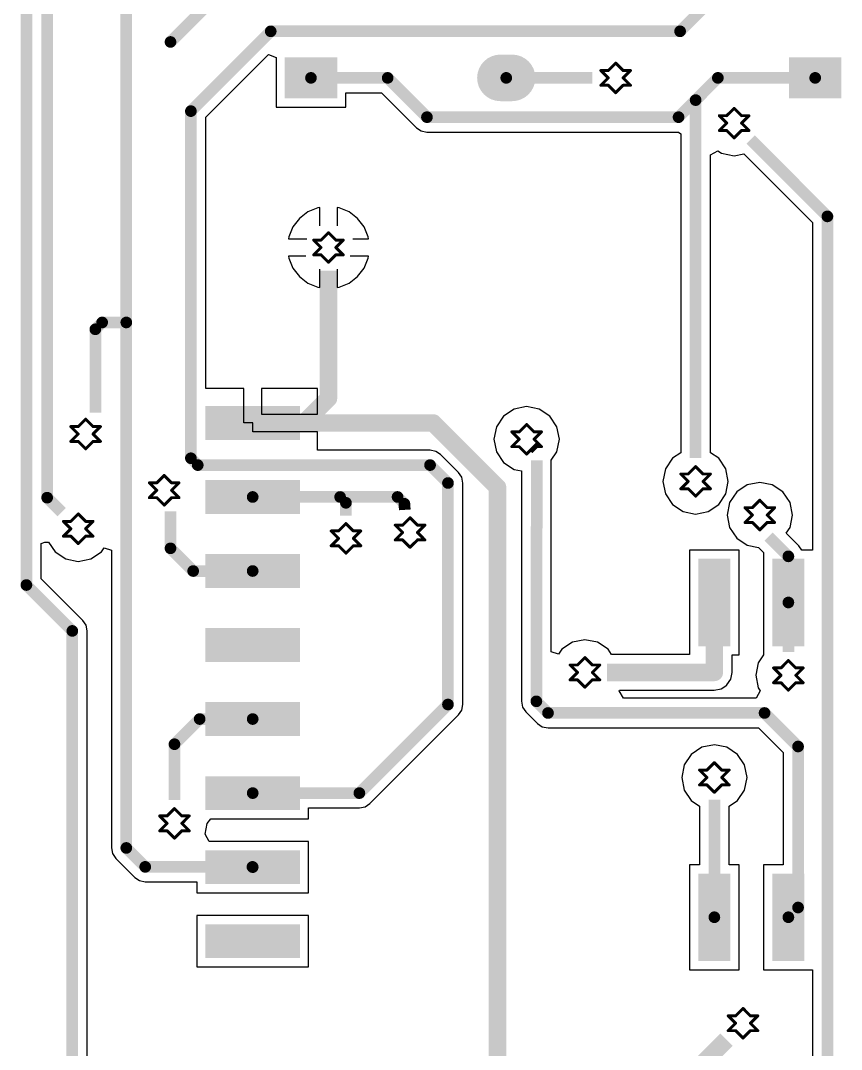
# Paper-space layout 'Лист1' of a CAD drawing. Header units: millimetres. Extents: x 0 to 594, y 0 to 420.
# Drawn here: x 174.03 to 202.16, y 252.15 to 287.42 of the extents above; entities that cross this region are included whole.
import ezdxf

# ---------------------------------------------------------------- set-up
doc = ezdxf.new("R2010")
doc.units = ezdxf.units.MM
doc.layers.add('DrillDrawing', color=1, linetype='Continuous')
doc.layers.add('TopLayer', color=1, linetype='Continuous')

psp = doc.layouts.new('Лист1')

# ---------------------------------------------------------------- hatches: boundary and pattern name
at = {"layer": 'TopLayer'}
for points in [[(184.883, 286.152), (184.883, 284.753), (183.085, 284.753), (183.085, 286.152)], [(202.164, 286.152), (202.164, 284.753), (200.366, 284.753), (200.366, 286.152)], [(183.604, 274.204), (183.604, 273.046), (180.367, 273.046), (180.367, 274.204)], [(183.604, 271.667), (183.604, 270.508), (180.367, 270.508), (180.367, 271.667)], [(183.604, 269.13), (183.604, 267.971), (180.367, 267.971), (180.367, 269.13)], [(198.358, 265.973), (197.26, 265.973), (197.26, 268.97), (198.358, 268.97)], [(200.896, 265.973), (199.797, 265.973), (199.797, 268.97), (200.896, 268.97)], [(183.604, 266.592), (183.604, 265.434), (180.367, 265.434), (180.367, 266.592)], [(183.604, 264.055), (183.604, 262.896), (180.367, 262.896), (180.367, 264.055)], [(183.604, 261.518), (183.604, 260.359), (180.367, 260.359), (180.367, 261.518)], [(183.604, 258.981), (183.604, 257.822), (180.367, 257.822), (180.367, 258.981)], [(198.358, 255.185), (197.26, 255.185), (197.26, 258.181), (198.358, 258.181)], [(200.896, 255.185), (199.797, 255.185), (199.797, 258.181), (200.896, 258.181)], [(183.604, 256.443), (183.604, 255.284), (180.367, 255.284), (180.367, 256.443)]]:
    psp.add_hatch(color=1, dxfattribs=at).paths.add_polyline_path(points)
h = psp.add_hatch(color=1, dxfattribs=at)
edge = h.paths.add_edge_path()
edge.add_arc((190.477, 285.453), 0.799, 90, 270)
edge.add_line((190.477, 284.653), (190.876, 284.653))
edge.add_arc((190.876, 285.453), 0.799, 270, 450)
edge.add_line((190.876, 286.252), (190.477, 286.252))

# ---------------------------------------------------------------- linework, layer by layer
at = {"layer": 'DrillDrawing', "const_width": 0.101}
for points in [[(194.174, 285.706), (194.427, 285.96)], [(194.427, 285.96), (194.681, 285.706)], [(193.92, 285.706), (194.174, 285.453)], [(193.92, 285.706), (194.174, 285.706)], [(194.681, 285.706), (194.935, 285.706)], [(194.681, 285.453), (194.935, 285.706)], [(193.92, 285.199), (194.174, 285.453)], [(194.681, 285.453), (194.935, 285.199)], [(193.92, 285.199), (194.174, 285.199)], [(194.174, 285.199), (194.427, 284.945)], [(194.427, 284.945), (194.681, 285.199)], [(194.681, 285.199), (194.935, 285.199)], [(198.233, 284.157), (198.487, 284.41)], [(198.487, 284.41), (198.741, 284.157)], [(197.98, 284.157), (198.233, 283.903)], [(197.98, 284.157), (198.233, 284.157)], [(197.98, 283.649), (198.233, 283.903)], [(198.741, 284.157), (198.995, 284.157)], [(198.741, 283.903), (198.995, 284.157)], [(198.741, 283.903), (198.995, 283.649)], [(197.98, 283.649), (198.233, 283.649)], [(198.233, 283.649), (198.487, 283.395)], [(198.487, 283.395), (198.741, 283.649)], [(198.741, 283.649), (198.995, 283.649)], [(184.329, 279.894), (184.583, 280.148)], [(184.583, 280.148), (184.836, 279.894)], [(184.075, 279.894), (184.329, 279.64)], [(184.075, 279.894), (184.329, 279.894)], [(184.075, 279.387), (184.329, 279.64)], [(184.836, 279.894), (185.09, 279.894)], [(184.836, 279.64), (185.09, 279.894)], [(184.836, 279.64), (185.09, 279.387)], [(184.075, 279.387), (184.329, 279.387)], [(184.329, 279.387), (184.583, 279.133)], [(184.583, 279.133), (184.836, 279.387)], [(184.836, 279.387), (185.09, 279.387)], [(176.006, 273.5), (176.26, 273.754)], [(176.26, 273.754), (176.514, 273.5)], [(175.753, 273.5), (176.006, 273.246)], [(175.753, 273.5), (176.006, 273.5)], [(176.514, 273.5), (176.768, 273.5)], [(176.514, 273.246), (176.768, 273.5)], [(190.868, 273.319), (191.122, 273.066)], [(190.868, 273.319), (191.122, 273.319)], [(191.122, 273.319), (191.376, 273.573)], [(191.376, 273.573), (191.63, 273.319)], [(191.63, 273.319), (191.883, 273.319)], [(191.63, 273.066), (191.883, 273.319)], [(175.753, 272.993), (176.006, 273.246)], [(175.753, 272.993), (176.006, 272.993)], [(176.006, 272.993), (176.26, 272.739)], [(176.26, 272.739), (176.514, 272.993)], [(176.514, 273.246), (176.768, 272.993)], [(176.514, 272.993), (176.768, 272.993)], [(190.868, 272.812), (191.122, 273.066)], [(191.63, 273.066), (191.883, 272.812)], [(190.868, 272.812), (191.122, 272.812)], [(191.122, 272.812), (191.376, 272.558)], [(191.376, 272.558), (191.63, 272.812)], [(191.63, 272.812), (191.883, 272.812)], [(196.66, 271.876), (196.914, 271.622)], [(196.66, 271.876), (196.914, 271.876)], [(196.914, 271.876), (197.168, 272.13)], [(197.168, 272.13), (197.421, 271.876)], [(197.421, 271.876), (197.675, 271.876)], [(197.421, 271.622), (197.675, 271.876)], [(178.445, 271.572), (178.699, 271.318)], [(178.445, 271.572), (178.699, 271.572)], [(178.699, 271.572), (178.953, 271.825)], [(178.953, 271.825), (179.206, 271.572)], [(179.206, 271.572), (179.46, 271.572)], [(179.206, 271.318), (179.46, 271.572)], [(196.66, 271.369), (196.914, 271.622)], [(197.421, 271.622), (197.675, 271.369)], [(178.445, 271.064), (178.699, 271.318)], [(179.206, 271.318), (179.46, 271.064)], [(196.66, 271.369), (196.914, 271.369)], [(196.914, 271.369), (197.168, 271.115)], [(197.168, 271.115), (197.421, 271.369)], [(197.421, 271.369), (197.675, 271.369)], [(178.445, 271.064), (178.699, 271.064)], [(178.699, 271.064), (178.953, 270.81)], [(178.953, 270.81), (179.206, 271.064)], [(179.206, 271.064), (179.46, 271.064)], [(199.114, 270.722), (199.367, 270.976)], [(199.367, 270.976), (199.621, 270.722)], [(175.753, 270.252), (176.006, 270.506)], [(176.006, 270.506), (176.26, 270.252)], [(198.86, 270.722), (199.114, 270.468)], [(198.86, 270.722), (199.114, 270.722)], [(198.86, 270.215), (199.114, 270.468)], [(199.621, 270.722), (199.875, 270.722)], [(199.621, 270.468), (199.875, 270.722)], [(199.621, 270.468), (199.875, 270.215)], [(175.499, 270.252), (175.753, 269.998)], [(175.499, 270.252), (175.753, 270.252)], [(176.26, 270.252), (176.514, 270.252)], [(176.26, 269.998), (176.514, 270.252)], [(184.929, 269.923), (185.182, 270.177)], [(185.182, 270.177), (185.436, 269.923)], [(186.873, 270.123), (187.126, 269.869)], [(186.873, 270.123), (187.126, 270.123)], [(187.126, 270.123), (187.38, 270.376)], [(187.38, 270.376), (187.634, 270.123)], [(187.634, 270.123), (187.887, 270.123)], [(187.634, 269.869), (187.887, 270.123)], [(198.86, 270.215), (199.114, 270.215)], [(199.114, 270.215), (199.367, 269.961)], [(199.367, 269.961), (199.621, 270.215)], [(199.621, 270.215), (199.875, 270.215)], [(175.499, 269.745), (175.753, 269.998)], [(175.499, 269.745), (175.753, 269.745)], [(175.753, 269.745), (176.006, 269.491)], [(176.006, 269.491), (176.26, 269.745)], [(176.26, 269.998), (176.514, 269.745)], [(176.26, 269.745), (176.514, 269.745)], [(184.675, 269.923), (184.929, 269.669)], [(184.675, 269.923), (184.929, 269.923)], [(185.436, 269.923), (185.69, 269.923)], [(185.436, 269.669), (185.69, 269.923)], [(186.873, 269.615), (187.126, 269.869)], [(187.634, 269.869), (187.887, 269.615)], [(184.675, 269.415), (184.929, 269.669)], [(184.675, 269.415), (184.929, 269.415)], [(184.929, 269.415), (185.182, 269.162)], [(185.182, 269.162), (185.436, 269.415)], [(185.436, 269.669), (185.69, 269.415)], [(185.436, 269.415), (185.69, 269.415)], [(186.873, 269.615), (187.126, 269.615)], [(187.126, 269.615), (187.38, 269.362)], [(187.38, 269.362), (187.634, 269.615)], [(187.634, 269.615), (187.887, 269.615)], [(193.12, 265.328), (193.374, 265.582)], [(193.374, 265.582), (193.627, 265.328)], [(192.866, 265.328), (193.12, 265.074)], [(192.866, 265.328), (193.12, 265.328)], [(193.627, 265.328), (193.881, 265.328)], [(193.627, 265.074), (193.881, 265.328)], [(199.839, 265.228), (200.093, 264.975)], [(199.839, 265.228), (200.093, 265.228)], [(200.093, 265.228), (200.346, 265.482)], [(200.346, 265.482), (200.6, 265.228)], [(200.6, 265.228), (200.854, 265.228)], [(200.6, 264.975), (200.854, 265.228)], [(192.866, 264.82), (193.12, 265.074)], [(192.866, 264.82), (193.12, 264.82)], [(193.12, 264.82), (193.374, 264.567)], [(193.374, 264.567), (193.627, 264.82)], [(193.627, 265.074), (193.881, 264.82)], [(193.627, 264.82), (193.881, 264.82)], [(199.839, 264.721), (200.093, 264.975)], [(200.6, 264.975), (200.854, 264.721)], [(199.839, 264.721), (200.093, 264.721)], [(200.093, 264.721), (200.346, 264.467)], [(200.346, 264.467), (200.6, 264.721)], [(200.6, 264.721), (200.854, 264.721)], [(197.555, 261.727), (197.809, 261.981)], [(197.809, 261.981), (198.063, 261.727)], [(197.302, 261.727), (197.555, 261.473)], [(197.302, 261.727), (197.555, 261.727)], [(198.063, 261.727), (198.316, 261.727)], [(198.063, 261.473), (198.316, 261.727)], [(197.302, 261.219), (197.555, 261.473)], [(198.063, 261.473), (198.316, 261.219)], [(197.302, 261.219), (197.555, 261.219)], [(197.555, 261.219), (197.809, 260.966)], [(197.809, 260.966), (198.063, 261.219)], [(198.063, 261.219), (198.316, 261.219)], [(179.051, 260.154), (179.305, 260.407)], [(179.305, 260.407), (179.559, 260.154)], [(178.798, 260.154), (179.051, 259.9)], [(178.798, 260.154), (179.051, 260.154)], [(178.798, 259.646), (179.051, 259.9)], [(179.559, 260.154), (179.812, 260.154)], [(179.559, 259.9), (179.812, 260.154)], [(179.559, 259.9), (179.812, 259.646)], [(178.798, 259.646), (179.051, 259.646)], [(179.051, 259.646), (179.305, 259.393)], [(179.305, 259.393), (179.559, 259.646)], [(179.559, 259.646), (179.812, 259.646)], [(198.538, 253.303), (198.792, 253.557)], [(198.792, 253.557), (199.045, 253.303)], [(198.284, 253.303), (198.538, 253.049)], [(198.284, 253.303), (198.538, 253.303)], [(199.045, 253.303), (199.299, 253.303)], [(199.045, 253.049), (199.299, 253.303)], [(198.284, 252.795), (198.538, 253.049)], [(199.045, 253.049), (199.299, 252.795)], [(198.284, 252.795), (198.538, 252.795)], [(198.538, 252.795), (198.792, 252.542)], [(198.792, 252.542), (199.045, 252.795)], [(199.045, 252.795), (199.299, 252.795)]]:
    psp.add_lwpolyline(points, dxfattribs=at)
at = {"layer": 'DrillDrawing', "const_width": 0.0507}
for points in [[(194.402, 285.96, 1), (194.453, 285.96, 1)], [(194.402, 285.96, 1), (194.453, 285.96, 1)], [(193.895, 285.706, 1), (193.945, 285.706, 1)], [(193.895, 285.706, 1), (193.945, 285.706, 1)], [(194.148, 285.706, 1), (194.199, 285.706, 1)], [(194.148, 285.706, 1), (194.199, 285.706, 1)], [(194.656, 285.706, 1), (194.706, 285.706, 1)], [(194.656, 285.706, 1), (194.706, 285.706, 1)], [(194.909, 285.706, 1), (194.96, 285.706, 1)], [(194.909, 285.706, 1), (194.96, 285.706, 1)], [(194.148, 285.453, 1), (194.199, 285.453, 1)], [(194.148, 285.453, 1), (194.199, 285.453, 1)], [(194.656, 285.453, 1), (194.706, 285.453, 1)], [(194.656, 285.453, 1), (194.706, 285.453, 1)], [(193.895, 285.199, 1), (193.945, 285.199, 1)], [(193.895, 285.199, 1), (193.945, 285.199, 1)], [(194.148, 285.199, 1), (194.199, 285.199, 1)], [(194.148, 285.199, 1), (194.199, 285.199, 1)], [(194.402, 284.945, 1), (194.453, 284.945, 1)], [(194.402, 284.945, 1), (194.453, 284.945, 1)], [(194.656, 285.199, 1), (194.706, 285.199, 1)], [(194.656, 285.199, 1), (194.706, 285.199, 1)], [(194.909, 285.199, 1), (194.96, 285.199, 1)], [(194.909, 285.199, 1), (194.96, 285.199, 1)], [(198.462, 284.41, 1), (198.512, 284.41, 1)], [(198.462, 284.41, 1), (198.512, 284.41, 1)], [(197.954, 284.157, 1), (198.005, 284.157, 1)], [(197.954, 284.157, 1), (198.005, 284.157, 1)], [(198.208, 284.157, 1), (198.259, 284.157, 1)], [(198.208, 284.157, 1), (198.259, 284.157, 1)], [(198.208, 283.903, 1), (198.259, 283.903, 1)], [(198.208, 283.903, 1), (198.259, 283.903, 1)], [(198.715, 284.157, 1), (198.766, 284.157, 1)], [(198.715, 284.157, 1), (198.766, 284.157, 1)], [(198.715, 283.903, 1), (198.766, 283.903, 1)], [(198.715, 283.903, 1), (198.766, 283.903, 1)], [(198.969, 284.157, 1), (199.02, 284.157, 1)], [(198.969, 284.157, 1), (199.02, 284.157, 1)], [(197.954, 283.649, 1), (198.005, 283.649, 1)], [(197.954, 283.649, 1), (198.005, 283.649, 1)], [(198.208, 283.649, 1), (198.259, 283.649, 1)], [(198.208, 283.649, 1), (198.259, 283.649, 1)], [(198.715, 283.649, 1), (198.766, 283.649, 1)], [(198.715, 283.649, 1), (198.766, 283.649, 1)], [(198.969, 283.649, 1), (199.02, 283.649, 1)], [(198.969, 283.649, 1), (199.02, 283.649, 1)], [(198.462, 283.395, 1), (198.512, 283.395, 1)], [(198.462, 283.395, 1), (198.512, 283.395, 1)], [(184.557, 280.148, 1), (184.608, 280.148, 1)], [(184.557, 280.148, 1), (184.608, 280.148, 1)], [(184.05, 279.894, 1), (184.1, 279.894, 1)], [(184.05, 279.894, 1), (184.1, 279.894, 1)], [(184.303, 279.894, 1), (184.354, 279.894, 1)], [(184.303, 279.894, 1), (184.354, 279.894, 1)], [(184.303, 279.64, 1), (184.354, 279.64, 1)], [(184.303, 279.64, 1), (184.354, 279.64, 1)], [(184.811, 279.894, 1), (184.862, 279.894, 1)], [(184.811, 279.894, 1), (184.862, 279.894, 1)], [(184.811, 279.64, 1), (184.862, 279.64, 1)], [(184.811, 279.64, 1), (184.862, 279.64, 1)], [(185.065, 279.894, 1), (185.115, 279.894, 1)], [(185.065, 279.894, 1), (185.115, 279.894, 1)], [(184.05, 279.387, 1), (184.1, 279.387, 1)], [(184.05, 279.387, 1), (184.1, 279.387, 1)], [(184.303, 279.387, 1), (184.354, 279.387, 1)], [(184.303, 279.387, 1), (184.354, 279.387, 1)], [(184.811, 279.387, 1), (184.862, 279.387, 1)], [(184.811, 279.387, 1), (184.862, 279.387, 1)], [(185.065, 279.387, 1), (185.115, 279.387, 1)], [(185.065, 279.387, 1), (185.115, 279.387, 1)], [(184.557, 279.133, 1), (184.608, 279.133, 1)], [(184.557, 279.133, 1), (184.608, 279.133, 1)], [(176.235, 273.754, 1), (176.286, 273.754, 1)], [(176.235, 273.754, 1), (176.286, 273.754, 1)], [(175.727, 273.5, 1), (175.778, 273.5, 1)], [(175.727, 273.5, 1), (175.778, 273.5, 1)], [(175.981, 273.5, 1), (176.032, 273.5, 1)], [(175.981, 273.5, 1), (176.032, 273.5, 1)], [(176.489, 273.5, 1), (176.539, 273.5, 1)], [(176.489, 273.5, 1), (176.539, 273.5, 1)], [(176.742, 273.5, 1), (176.793, 273.5, 1)], [(176.742, 273.5, 1), (176.793, 273.5, 1)], [(190.843, 273.319, 1), (190.894, 273.319, 1)], [(190.843, 273.319, 1), (190.894, 273.319, 1)], [(191.097, 273.319, 1), (191.147, 273.319, 1)], [(191.097, 273.319, 1), (191.147, 273.319, 1)], [(191.35, 273.573, 1), (191.401, 273.573, 1)], [(191.35, 273.573, 1), (191.401, 273.573, 1)], [(191.604, 273.319, 1), (191.655, 273.319, 1)], [(191.604, 273.319, 1), (191.655, 273.319, 1)], [(191.858, 273.319, 1), (191.909, 273.319, 1)], [(191.858, 273.319, 1), (191.909, 273.319, 1)], [(175.727, 272.993, 1), (175.778, 272.993, 1)], [(175.727, 272.993, 1), (175.778, 272.993, 1)], [(175.981, 273.246, 1), (176.032, 273.246, 1)], [(175.981, 273.246, 1), (176.032, 273.246, 1)], [(175.981, 272.993, 1), (176.032, 272.993, 1)], [(175.981, 272.993, 1), (176.032, 272.993, 1)], [(176.489, 273.246, 1), (176.539, 273.246, 1)], [(176.489, 273.246, 1), (176.539, 273.246, 1)], [(176.489, 272.993, 1), (176.539, 272.993, 1)], [(176.489, 272.993, 1), (176.539, 272.993, 1)], [(176.742, 272.993, 1), (176.793, 272.993, 1)], [(176.742, 272.993, 1), (176.793, 272.993, 1)], [(191.097, 273.066, 1), (191.147, 273.066, 1)], [(191.097, 273.066, 1), (191.147, 273.066, 1)], [(191.604, 273.066, 1), (191.655, 273.066, 1)], [(191.604, 273.066, 1), (191.655, 273.066, 1)], [(176.235, 272.739, 1), (176.286, 272.739, 1)], [(176.235, 272.739, 1), (176.286, 272.739, 1)], [(190.843, 272.812, 1), (190.894, 272.812, 1)], [(190.843, 272.812, 1), (190.894, 272.812, 1)], [(191.097, 272.812, 1), (191.147, 272.812, 1)], [(191.097, 272.812, 1), (191.147, 272.812, 1)], [(191.35, 272.558, 1), (191.401, 272.558, 1)], [(191.35, 272.558, 1), (191.401, 272.558, 1)], [(191.604, 272.812, 1), (191.655, 272.812, 1)], [(191.604, 272.812, 1), (191.655, 272.812, 1)], [(191.858, 272.812, 1), (191.909, 272.812, 1)], [(191.858, 272.812, 1), (191.909, 272.812, 1)], [(196.635, 271.876, 1), (196.686, 271.876, 1)], [(196.635, 271.876, 1), (196.686, 271.876, 1)], [(196.889, 271.876, 1), (196.939, 271.876, 1)], [(196.889, 271.876, 1), (196.939, 271.876, 1)], [(197.142, 272.13, 1), (197.193, 272.13, 1)], [(197.142, 272.13, 1), (197.193, 272.13, 1)], [(197.396, 271.876, 1), (197.447, 271.876, 1)], [(197.396, 271.876, 1), (197.447, 271.876, 1)], [(197.65, 271.876, 1), (197.7, 271.876, 1)], [(197.65, 271.876, 1), (197.7, 271.876, 1)], [(178.42, 271.572, 1), (178.471, 271.572, 1)], [(178.42, 271.572, 1), (178.471, 271.572, 1)], [(178.674, 271.572, 1), (178.724, 271.572, 1)], [(178.674, 271.572, 1), (178.724, 271.572, 1)], [(178.927, 271.825, 1), (178.978, 271.825, 1)], [(178.927, 271.825, 1), (178.978, 271.825, 1)], [(179.181, 271.572, 1), (179.232, 271.572, 1)], [(179.181, 271.572, 1), (179.232, 271.572, 1)], [(179.435, 271.572, 1), (179.485, 271.572, 1)], [(179.435, 271.572, 1), (179.485, 271.572, 1)], [(196.889, 271.622, 1), (196.939, 271.622, 1)], [(196.889, 271.622, 1), (196.939, 271.622, 1)], [(197.396, 271.622, 1), (197.447, 271.622, 1)], [(197.396, 271.622, 1), (197.447, 271.622, 1)], [(178.674, 271.318, 1), (178.724, 271.318, 1)], [(178.674, 271.318, 1), (178.724, 271.318, 1)], [(179.181, 271.318, 1), (179.232, 271.318, 1)], [(179.181, 271.318, 1), (179.232, 271.318, 1)], [(196.635, 271.369, 1), (196.686, 271.369, 1)], [(196.635, 271.369, 1), (196.686, 271.369, 1)], [(196.889, 271.369, 1), (196.939, 271.369, 1)], [(196.889, 271.369, 1), (196.939, 271.369, 1)], [(197.396, 271.369, 1), (197.447, 271.369, 1)], [(197.396, 271.369, 1), (197.447, 271.369, 1)], [(197.65, 271.369, 1), (197.7, 271.369, 1)], [(197.65, 271.369, 1), (197.7, 271.369, 1)], [(178.42, 271.064, 1), (178.471, 271.064, 1)], [(178.42, 271.064, 1), (178.471, 271.064, 1)], [(178.674, 271.064, 1), (178.724, 271.064, 1)], [(178.674, 271.064, 1), (178.724, 271.064, 1)], [(178.927, 270.81, 1), (178.978, 270.81, 1)], [(178.927, 270.81, 1), (178.978, 270.81, 1)], [(179.181, 271.064, 1), (179.232, 271.064, 1)], [(179.181, 271.064, 1), (179.232, 271.064, 1)], [(179.435, 271.064, 1), (179.485, 271.064, 1)], [(179.435, 271.064, 1), (179.485, 271.064, 1)], [(197.142, 271.115, 1), (197.193, 271.115, 1)], [(197.142, 271.115, 1), (197.193, 271.115, 1)], [(199.342, 270.976, 1), (199.393, 270.976, 1)], [(199.342, 270.976, 1), (199.393, 270.976, 1)], [(175.981, 270.506, 1), (176.032, 270.506, 1)], [(175.981, 270.506, 1), (176.032, 270.506, 1)], [(198.834, 270.722, 1), (198.885, 270.722, 1)], [(198.834, 270.722, 1), (198.885, 270.722, 1)], [(199.088, 270.722, 1), (199.139, 270.722, 1)], [(199.088, 270.722, 1), (199.139, 270.722, 1)], [(199.088, 270.468, 1), (199.139, 270.468, 1)], [(199.088, 270.468, 1), (199.139, 270.468, 1)], [(199.596, 270.722, 1), (199.646, 270.722, 1)], [(199.596, 270.722, 1), (199.646, 270.722, 1)], [(199.596, 270.468, 1), (199.646, 270.468, 1)], [(199.596, 270.468, 1), (199.646, 270.468, 1)], [(199.849, 270.722, 1), (199.9, 270.722, 1)], [(199.849, 270.722, 1), (199.9, 270.722, 1)], [(175.474, 270.252, 1), (175.524, 270.252, 1)], [(175.474, 270.252, 1), (175.524, 270.252, 1)], [(175.727, 270.252, 1), (175.778, 270.252, 1)], [(175.727, 270.252, 1), (175.778, 270.252, 1)], [(176.235, 270.252, 1), (176.286, 270.252, 1)], [(176.235, 270.252, 1), (176.286, 270.252, 1)], [(176.489, 270.252, 1), (176.539, 270.252, 1)], [(176.489, 270.252, 1), (176.539, 270.252, 1)], [(185.157, 270.177, 1), (185.208, 270.177, 1)], [(185.157, 270.177, 1), (185.208, 270.177, 1)], [(186.847, 270.123, 1), (186.898, 270.123, 1)], [(186.847, 270.123, 1), (186.898, 270.123, 1)], [(187.101, 270.123, 1), (187.152, 270.123, 1)], [(187.101, 270.123, 1), (187.152, 270.123, 1)], [(187.355, 270.376, 1), (187.405, 270.376, 1)], [(187.355, 270.376, 1), (187.405, 270.376, 1)], [(187.608, 270.123, 1), (187.659, 270.123, 1)], [(187.608, 270.123, 1), (187.659, 270.123, 1)], [(187.862, 270.123, 1), (187.913, 270.123, 1)], [(187.862, 270.123, 1), (187.913, 270.123, 1)], [(198.834, 270.215, 1), (198.885, 270.215, 1)], [(198.834, 270.215, 1), (198.885, 270.215, 1)], [(199.088, 270.215, 1), (199.139, 270.215, 1)], [(199.088, 270.215, 1), (199.139, 270.215, 1)], [(199.596, 270.215, 1), (199.646, 270.215, 1)], [(199.596, 270.215, 1), (199.646, 270.215, 1)], [(199.849, 270.215, 1), (199.9, 270.215, 1)], [(199.849, 270.215, 1), (199.9, 270.215, 1)], [(175.474, 269.745, 1), (175.524, 269.745, 1)], [(175.474, 269.745, 1), (175.524, 269.745, 1)], [(175.727, 269.998, 1), (175.778, 269.998, 1)], [(175.727, 269.998, 1), (175.778, 269.998, 1)], [(175.727, 269.745, 1), (175.778, 269.745, 1)], [(175.727, 269.745, 1), (175.778, 269.745, 1)], [(176.235, 269.998, 1), (176.286, 269.998, 1)], [(176.235, 269.998, 1), (176.286, 269.998, 1)], [(176.235, 269.745, 1), (176.286, 269.745, 1)], [(176.235, 269.745, 1), (176.286, 269.745, 1)], [(176.489, 269.745, 1), (176.539, 269.745, 1)], [(176.489, 269.745, 1), (176.539, 269.745, 1)], [(184.65, 269.923, 1), (184.7, 269.923, 1)], [(184.65, 269.923, 1), (184.7, 269.923, 1)], [(184.903, 269.923, 1), (184.954, 269.923, 1)], [(184.903, 269.923, 1), (184.954, 269.923, 1)], [(185.411, 269.923, 1), (185.461, 269.923, 1)], [(185.411, 269.923, 1), (185.461, 269.923, 1)], [(185.664, 269.923, 1), (185.715, 269.923, 1)], [(185.664, 269.923, 1), (185.715, 269.923, 1)], [(187.101, 269.869, 1), (187.152, 269.869, 1)], [(187.101, 269.869, 1), (187.152, 269.869, 1)], [(187.608, 269.869, 1), (187.659, 269.869, 1)], [(187.608, 269.869, 1), (187.659, 269.869, 1)], [(199.342, 269.961, 1), (199.393, 269.961, 1)], [(199.342, 269.961, 1), (199.393, 269.961, 1)], [(175.981, 269.491, 1), (176.032, 269.491, 1)], [(175.981, 269.491, 1), (176.032, 269.491, 1)], [(184.65, 269.415, 1), (184.7, 269.415, 1)], [(184.65, 269.415, 1), (184.7, 269.415, 1)], [(184.903, 269.669, 1), (184.954, 269.669, 1)], [(184.903, 269.669, 1), (184.954, 269.669, 1)], [(184.903, 269.415, 1), (184.954, 269.415, 1)], [(184.903, 269.415, 1), (184.954, 269.415, 1)], [(185.411, 269.669, 1), (185.461, 269.669, 1)], [(185.411, 269.669, 1), (185.461, 269.669, 1)], [(185.411, 269.415, 1), (185.461, 269.415, 1)], [(185.411, 269.415, 1), (185.461, 269.415, 1)], [(185.664, 269.415, 1), (185.715, 269.415, 1)], [(185.664, 269.415, 1), (185.715, 269.415, 1)], [(186.847, 269.615, 1), (186.898, 269.615, 1)], [(186.847, 269.615, 1), (186.898, 269.615, 1)], [(187.101, 269.615, 1), (187.152, 269.615, 1)], [(187.101, 269.615, 1), (187.152, 269.615, 1)], [(187.608, 269.615, 1), (187.659, 269.615, 1)], [(187.608, 269.615, 1), (187.659, 269.615, 1)], [(187.862, 269.615, 1), (187.913, 269.615, 1)], [(187.862, 269.615, 1), (187.913, 269.615, 1)], [(185.157, 269.162, 1), (185.208, 269.162, 1)], [(185.157, 269.162, 1), (185.208, 269.162, 1)], [(187.355, 269.362, 1), (187.405, 269.362, 1)], [(187.355, 269.362, 1), (187.405, 269.362, 1)], [(193.348, 265.582, 1), (193.399, 265.582, 1)], [(193.348, 265.582, 1), (193.399, 265.582, 1)], [(192.841, 265.328, 1), (192.892, 265.328, 1)], [(192.841, 265.328, 1), (192.892, 265.328, 1)], [(193.095, 265.328, 1), (193.145, 265.328, 1)], [(193.095, 265.328, 1), (193.145, 265.328, 1)], [(193.602, 265.328, 1), (193.653, 265.328, 1)], [(193.602, 265.328, 1), (193.653, 265.328, 1)], [(193.856, 265.328, 1), (193.907, 265.328, 1)], [(193.856, 265.328, 1), (193.907, 265.328, 1)], [(199.813, 265.228, 1), (199.864, 265.228, 1)], [(199.813, 265.228, 1), (199.864, 265.228, 1)], [(200.067, 265.228, 1), (200.118, 265.228, 1)], [(200.067, 265.228, 1), (200.118, 265.228, 1)], [(200.321, 265.482, 1), (200.372, 265.482, 1)], [(200.321, 265.482, 1), (200.372, 265.482, 1)], [(200.575, 265.228, 1), (200.625, 265.228, 1)], [(200.575, 265.228, 1), (200.625, 265.228, 1)], [(200.828, 265.228, 1), (200.879, 265.228, 1)], [(200.828, 265.228, 1), (200.879, 265.228, 1)], [(192.841, 264.82, 1), (192.892, 264.82, 1)], [(192.841, 264.82, 1), (192.892, 264.82, 1)], [(193.095, 265.074, 1), (193.145, 265.074, 1)], [(193.095, 265.074, 1), (193.145, 265.074, 1)], [(193.095, 264.82, 1), (193.145, 264.82, 1)], [(193.095, 264.82, 1), (193.145, 264.82, 1)], [(193.602, 265.074, 1), (193.653, 265.074, 1)], [(193.602, 265.074, 1), (193.653, 265.074, 1)], [(193.602, 264.82, 1), (193.653, 264.82, 1)], [(193.602, 264.82, 1), (193.653, 264.82, 1)], [(193.856, 264.82, 1), (193.907, 264.82, 1)], [(193.856, 264.82, 1), (193.907, 264.82, 1)], [(200.067, 264.975, 1), (200.118, 264.975, 1)], [(200.067, 264.975, 1), (200.118, 264.975, 1)], [(200.575, 264.975, 1), (200.625, 264.975, 1)], [(200.575, 264.975, 1), (200.625, 264.975, 1)], [(193.348, 264.567, 1), (193.399, 264.567, 1)], [(193.348, 264.567, 1), (193.399, 264.567, 1)], [(199.813, 264.721, 1), (199.864, 264.721, 1)], [(199.813, 264.721, 1), (199.864, 264.721, 1)], [(200.067, 264.721, 1), (200.118, 264.721, 1)], [(200.067, 264.721, 1), (200.118, 264.721, 1)], [(200.321, 264.467, 1), (200.372, 264.467, 1)], [(200.321, 264.467, 1), (200.372, 264.467, 1)], [(200.575, 264.721, 1), (200.625, 264.721, 1)], [(200.575, 264.721, 1), (200.625, 264.721, 1)], [(200.828, 264.721, 1), (200.879, 264.721, 1)], [(200.828, 264.721, 1), (200.879, 264.721, 1)], [(197.784, 261.981, 1), (197.834, 261.981, 1)], [(197.784, 261.981, 1), (197.834, 261.981, 1)], [(197.276, 261.727, 1), (197.327, 261.727, 1)], [(197.276, 261.727, 1), (197.327, 261.727, 1)], [(197.53, 261.727, 1), (197.581, 261.727, 1)], [(197.53, 261.727, 1), (197.581, 261.727, 1)], [(198.037, 261.727, 1), (198.088, 261.727, 1)], [(198.037, 261.727, 1), (198.088, 261.727, 1)], [(198.291, 261.727, 1), (198.342, 261.727, 1)], [(198.291, 261.727, 1), (198.342, 261.727, 1)], [(197.53, 261.473, 1), (197.581, 261.473, 1)], [(197.53, 261.473, 1), (197.581, 261.473, 1)], [(198.037, 261.473, 1), (198.088, 261.473, 1)], [(198.037, 261.473, 1), (198.088, 261.473, 1)], [(197.276, 261.219, 1), (197.327, 261.219, 1)], [(197.276, 261.219, 1), (197.327, 261.219, 1)], [(197.53, 261.219, 1), (197.581, 261.219, 1)], [(197.53, 261.219, 1), (197.581, 261.219, 1)], [(197.784, 260.966, 1), (197.834, 260.966, 1)], [(197.784, 260.966, 1), (197.834, 260.966, 1)], [(198.037, 261.219, 1), (198.088, 261.219, 1)], [(198.037, 261.219, 1), (198.088, 261.219, 1)], [(198.291, 261.219, 1), (198.342, 261.219, 1)], [(198.291, 261.219, 1), (198.342, 261.219, 1)], [(179.28, 260.407, 1), (179.33, 260.407, 1)], [(179.28, 260.407, 1), (179.33, 260.407, 1)], [(178.772, 260.154, 1), (178.823, 260.154, 1)], [(178.772, 260.154, 1), (178.823, 260.154, 1)], [(179.026, 260.154, 1), (179.077, 260.154, 1)], [(179.026, 260.154, 1), (179.077, 260.154, 1)], [(179.026, 259.9, 1), (179.077, 259.9, 1)], [(179.026, 259.9, 1), (179.077, 259.9, 1)], [(179.533, 260.154, 1), (179.584, 260.154, 1)], [(179.533, 260.154, 1), (179.584, 260.154, 1)], [(179.533, 259.9, 1), (179.584, 259.9, 1)], [(179.533, 259.9, 1), (179.584, 259.9, 1)], [(179.787, 260.154, 1), (179.838, 260.154, 1)], [(179.787, 260.154, 1), (179.838, 260.154, 1)], [(178.772, 259.646, 1), (178.823, 259.646, 1)], [(178.772, 259.646, 1), (178.823, 259.646, 1)], [(179.026, 259.646, 1), (179.077, 259.646, 1)], [(179.026, 259.646, 1), (179.077, 259.646, 1)], [(179.533, 259.646, 1), (179.584, 259.646, 1)], [(179.533, 259.646, 1), (179.584, 259.646, 1)], [(179.787, 259.646, 1), (179.838, 259.646, 1)], [(179.787, 259.646, 1), (179.838, 259.646, 1)], [(179.28, 259.393, 1), (179.33, 259.393, 1)], [(179.28, 259.393, 1), (179.33, 259.393, 1)], [(198.766, 253.557, 1), (198.817, 253.557, 1)], [(198.766, 253.557, 1), (198.817, 253.557, 1)], [(198.259, 253.303, 1), (198.309, 253.303, 1)], [(198.259, 253.303, 1), (198.309, 253.303, 1)], [(198.512, 253.303, 1), (198.563, 253.303, 1)], [(198.512, 253.303, 1), (198.563, 253.303, 1)], [(199.02, 253.303, 1), (199.071, 253.303, 1)], [(199.02, 253.303, 1), (199.071, 253.303, 1)], [(199.274, 253.303, 1), (199.324, 253.303, 1)], [(199.274, 253.303, 1), (199.324, 253.303, 1)], [(198.512, 253.049, 1), (198.563, 253.049, 1)], [(198.512, 253.049, 1), (198.563, 253.049, 1)], [(199.02, 253.049, 1), (199.071, 253.049, 1)], [(199.02, 253.049, 1), (199.071, 253.049, 1)], [(198.259, 252.795, 1), (198.309, 252.795, 1)], [(198.259, 252.795, 1), (198.309, 252.795, 1)], [(198.512, 252.795, 1), (198.563, 252.795, 1)], [(198.512, 252.795, 1), (198.563, 252.795, 1)], [(198.766, 252.542, 1), (198.817, 252.542, 1)], [(198.766, 252.542, 1), (198.817, 252.542, 1)], [(199.02, 252.795, 1), (199.071, 252.795, 1)], [(199.02, 252.795, 1), (199.071, 252.795, 1)], [(199.274, 252.795, 1), (199.324, 252.795, 1)], [(199.274, 252.795, 1), (199.324, 252.795, 1)]]:
    psp.add_lwpolyline(points, format="xyb", close=True, dxfattribs=at)
at = {"layer": 'TopLayer'}
for p, q in [((180.377, 284.103), (182.531, 286.257)), ((182.531, 286.257), (182.785, 286.152)), ((182.785, 286.152), (182.785, 284.454)), ((185.182, 284.454), (185.182, 284.943)), ((185.182, 284.943), (186.401, 284.943)), ((186.401, 284.943), (187.599, 283.746)), ((182.785, 284.454), (185.182, 284.454)), ((180.377, 274.804), (180.377, 284.103)), ((187.599, 283.746), (187.764, 283.635)), ((187.764, 283.635), (187.959, 283.597)), ((187.959, 283.597), (196.582, 283.597)), ((196.582, 283.597), (196.658, 283.534)), ((196.658, 283.534), (196.658, 272.604)), ((197.677, 282.818), (197.931, 282.953)), ((197.931, 282.953), (198.058, 282.868)), ((198.058, 282.868), (198.487, 282.783)), ((198.487, 282.783), (198.821, 282.849)), ((198.821, 282.849), (201.175, 280.495)), ((197.677, 272.604), (197.677, 282.818)), ((183.877, 280.862), (183.585, 280.638)), ((184.217, 281.003), (183.877, 280.862)), ((184.283, 281.011), (184.217, 281.003)), ((184.283, 280.381), (184.283, 281.011)), ((184.948, 281.003), (184.882, 281.011)), ((184.882, 281.011), (184.882, 280.381)), ((185.288, 280.862), (184.948, 281.003)), ((185.58, 280.638), (185.288, 280.862)), ((183.585, 280.638), (183.361, 280.346)), ((185.804, 280.346), (185.58, 280.638)), ((201.175, 280.495), (201.175, 269.27)), ((183.22, 280.005), (183.211, 279.94)), ((183.361, 280.346), (183.22, 280.005)), ((185.945, 280.005), (185.804, 280.346)), ((185.954, 279.94), (185.945, 280.005)), ((183.211, 279.94), (183.842, 279.94)), ((185.418, 279.94), (185.954, 279.94)), ((183.809, 279.341), (183.211, 279.341)), ((183.211, 279.341), (183.22, 279.275)), ((185.954, 279.341), (185.323, 279.341)), ((185.945, 279.275), (185.954, 279.341)), ((183.22, 279.275), (183.361, 278.935)), ((185.804, 278.935), (185.945, 279.275)), ((183.361, 278.935), (183.585, 278.643)), ((183.585, 278.643), (183.877, 278.419)), ((184.283, 278.269), (184.283, 278.899)), ((184.882, 278.899), (184.882, 278.269)), ((185.288, 278.419), (185.58, 278.643)), ((185.58, 278.643), (185.804, 278.935)), ((183.877, 278.419), (184.217, 278.278)), ((184.217, 278.278), (184.283, 278.269)), ((184.882, 278.269), (184.948, 278.278)), ((184.948, 278.278), (185.288, 278.419)), ((181.686, 274.804), (180.377, 274.804)), ((181.686, 273.625), (181.686, 274.804)), ((184.203, 274.804), (182.285, 274.804)), ((182.285, 274.804), (182.285, 273.925)), ((184.203, 273.925), (184.203, 274.804)), ((190.947, 274.101), (190.584, 273.858)), ((191.376, 274.186), (190.947, 274.101)), ((191.805, 274.101), (191.376, 274.186)), ((192.168, 273.858), (191.805, 274.101)), ((182.285, 273.925), (184.203, 273.925)), ((190.584, 273.858), (190.341, 273.494)), ((192.411, 273.494), (192.168, 273.858)), ((181.986, 273.625), (181.686, 273.625)), ((181.986, 273.325), (181.986, 273.625)), ((184.203, 273.325), (181.986, 273.325)), ((184.203, 272.69), (184.203, 273.325)), ((190.341, 273.494), (190.255, 273.066)), ((192.496, 273.066), (192.411, 273.494)), ((190.255, 273.066), (190.341, 272.637)), ((192.411, 272.637), (192.496, 273.066)), ((188.065, 272.69), (184.203, 272.69)), ((188.26, 272.651), (188.065, 272.69)), ((188.425, 272.541), (188.26, 272.651)), ((190.341, 272.637), (190.584, 272.273)), ((192.218, 272.348), (192.411, 272.637)), ((196.658, 272.604), (196.375, 272.415)), ((197.96, 272.415), (197.677, 272.604)), ((189.039, 271.927), (188.425, 272.541)), ((190.584, 272.273), (190.947, 272.031)), ((192.218, 265.779), (192.218, 272.348)), ((196.375, 272.415), (196.133, 272.051)), ((198.203, 272.051), (197.96, 272.415)), ((189.149, 271.762), (189.039, 271.927)), ((190.947, 272.031), (191.199, 271.98)), ((191.199, 271.98), (191.199, 264.084)), ((196.133, 272.051), (196.047, 271.622)), ((198.288, 271.622), (198.203, 272.051)), ((189.188, 271.567), (189.149, 271.762)), ((189.188, 263.975), (189.188, 271.567)), ((196.047, 271.622), (196.133, 271.194)), ((198.203, 271.194), (198.288, 271.622)), ((199.367, 271.589), (198.939, 271.503)), ((199.796, 271.503), (199.367, 271.589)), ((196.133, 271.194), (196.375, 270.83)), ((197.96, 270.83), (198.203, 271.194)), ((198.575, 271.261), (198.332, 270.897)), ((198.939, 271.503), (198.575, 271.261)), ((200.16, 271.261), (199.796, 271.503)), ((200.402, 270.897), (200.16, 271.261)), ((198.332, 270.897), (198.247, 270.468)), ((200.488, 270.468), (200.402, 270.897)), ((196.375, 270.83), (196.739, 270.587)), ((196.739, 270.587), (197.168, 270.502)), ((197.168, 270.502), (197.596, 270.587)), ((197.596, 270.587), (197.96, 270.83)), ((198.247, 270.468), (198.332, 270.04)), ((200.402, 270.04), (200.488, 270.468)), ((198.332, 270.04), (198.575, 269.676)), ((200.273, 269.846), (200.402, 270.04)), ((200.706, 269.413), (200.273, 269.846)), ((174.74, 269.495), (174.865, 269.535)), ((174.74, 268.281), (174.74, 269.495)), ((174.865, 269.535), (174.993, 269.537)), ((174.993, 269.537), (175.214, 269.206)), ((198.575, 269.676), (198.939, 269.433)), ((198.939, 269.433), (199.322, 269.357)), ((175.214, 269.206), (175.578, 268.963)), ((176.435, 268.963), (176.799, 269.206)), ((176.799, 269.206), (176.891, 269.344)), ((176.891, 269.344), (177.145, 269.268)), ((177.145, 269.268), (177.145, 259.058)), ((198.658, 269.27), (196.96, 269.27)), ((196.96, 269.27), (196.96, 265.685)), ((198.658, 265.673), (198.658, 269.27)), ((199.322, 269.357), (199.497, 269.182)), ((199.497, 269.182), (199.497, 265.682)), ((200.802, 269.27), (200.706, 269.413)), ((201.175, 269.27), (200.802, 269.27)), ((175.578, 268.963), (176.006, 268.878)), ((176.006, 268.878), (176.435, 268.963)), ((176.164, 266.857), (174.74, 268.281)), ((176.274, 266.692), (176.164, 266.857)), ((176.313, 266.497), (176.274, 266.692)), ((176.313, 243.763), (176.313, 266.497)), ((192.945, 266.109), (192.581, 265.866)), ((193.374, 266.194), (192.945, 266.109)), ((193.802, 266.109), (193.374, 266.194)), ((194.166, 265.866), (193.802, 266.109)), ((192.472, 265.702), (192.218, 265.779)), ((192.581, 265.866), (192.472, 265.702)), ((194.287, 265.685), (194.166, 265.866)), ((196.96, 265.685), (194.287, 265.685)), ((198.42, 265.076), (198.42, 265.673)), ((198.42, 265.673), (198.658, 265.673)), ((199.497, 265.682), (199.311, 265.403)), ((199.311, 265.403), (199.226, 264.975)), ((198.241, 264.644), (198.374, 264.842)), ((198.374, 264.842), (198.42, 265.076)), ((198.42, 265.076), (198.42, 265.076)), ((199.226, 264.975), (199.311, 264.546)), ((197.807, 264.463), (198.041, 264.51)), ((198.041, 264.51), (198.239, 264.642)), ((198.239, 264.642), (198.241, 264.644)), ((198.241, 264.644), (198.241, 264.644)), ((199.311, 264.546), (199.377, 264.447)), ((194.546, 264.447), (194.556, 264.463)), ((194.69, 264.193), (194.546, 264.447)), ((194.556, 264.463), (197.807, 264.463)), ((199.241, 264.193), (194.69, 264.193)), ((197.807, 264.463), (197.807, 264.463)), ((199.377, 264.447), (199.241, 264.193)), ((189.149, 263.78), (189.188, 263.975)), ((191.199, 264.084), (191.238, 263.889)), ((191.238, 263.889), (191.348, 263.723)), ((186.002, 260.578), (189.039, 263.615)), ((189.039, 263.615), (189.149, 263.78)), ((191.348, 263.723), (191.748, 263.324)), ((191.748, 263.324), (191.913, 263.214)), ((191.913, 263.214), (192.108, 263.175)), ((192.108, 263.175), (199.319, 263.175)), ((199.319, 263.175), (200.17, 262.325)), ((197.38, 262.508), (197.017, 262.265)), ((197.809, 262.593), (197.38, 262.508)), ((198.238, 262.508), (197.809, 262.593)), ((198.601, 262.265), (198.238, 262.508)), ((197.017, 262.265), (196.774, 261.902)), ((198.844, 261.902), (198.601, 262.265)), ((200.17, 262.325), (200.17, 258.481)), ((196.774, 261.902), (196.689, 261.473)), ((198.929, 261.473), (198.844, 261.902)), ((196.689, 261.473), (196.774, 261.044)), ((198.844, 261.044), (198.929, 261.473)), ((196.774, 261.044), (197.017, 260.681)), ((198.601, 260.681), (198.844, 261.044)), ((197.017, 260.681), (197.3, 260.492)), ((198.318, 260.492), (198.601, 260.681)), ((183.904, 260.059), (183.904, 260.429)), ((183.904, 260.429), (185.642, 260.429)), ((185.642, 260.429), (185.837, 260.468)), ((185.837, 260.468), (186.002, 260.578)), ((197.3, 260.492), (197.3, 258.481)), ((198.318, 258.481), (198.318, 260.492)), ((180.425, 259.9), (180.556, 260.059)), ((180.556, 260.059), (183.904, 260.059)), ((180.353, 259.534), (180.425, 259.9)), ((180.494, 259.28), (180.353, 259.534)), ((183.904, 259.28), (180.494, 259.28)), ((183.904, 257.522), (183.904, 259.28)), ((177.145, 259.058), (177.184, 258.863)), ((177.184, 258.863), (177.294, 258.698)), ((177.294, 258.698), (177.943, 258.049)), ((197.3, 258.481), (196.96, 258.481)), ((196.96, 258.481), (196.96, 254.885)), ((198.658, 258.481), (198.318, 258.481)), ((198.658, 254.885), (198.658, 258.481)), ((200.17, 258.481), (199.497, 258.481)), ((199.497, 258.481), (199.497, 254.885)), ((177.943, 258.049), (178.108, 257.939)), ((178.108, 257.939), (178.303, 257.9)), ((178.303, 257.9), (180.068, 257.9)), ((180.068, 257.9), (180.068, 257.522)), ((180.068, 257.522), (183.904, 257.522)), ((183.904, 256.743), (180.068, 256.743)), ((180.068, 256.743), (180.068, 254.985)), ((183.904, 254.985), (183.904, 256.743)), ((180.068, 254.985), (183.904, 254.985)), ((196.96, 254.885), (198.658, 254.885)), ((199.497, 254.885), (201.175, 254.885)), ((201.175, 254.885), (201.175, 251.383))]:
    psp.add_line(p, q, dxfattribs=at)
for points, const_width in [([(174.23, 268.07), (174.23, 293.393)], 0.4), ([(174.941, 271.064), (174.941, 292.733)], 0.4), ([(177.654, 277.07), (177.654, 289.696)], 0.4), ([(179.169, 286.684), (180.802, 288.318)], 0.4), ([(196.635, 287.049), (197.371, 287.785)], 0.4), ([(179.868, 284.314), (182.603, 287.049)], 0.4), ([(182.603, 287.049), (196.635, 287.049)], 0.4), ([(183.984, 285.453), (186.612, 285.453)], 0.4), ([(186.612, 285.453), (187.959, 284.106)], 0.4), ([(190.676, 285.453), (193.628, 285.453)], 0.4), ([(197.168, 284.691), (197.929, 285.453)], 0.4), ([(197.929, 285.453), (201.265, 285.453)], 0.4), ([(196.582, 284.106), (197.168, 284.691)], 0.4), ([(197.168, 272.422), (197.168, 284.691)], 0.4), ([(179.868, 272.415), (179.868, 284.314)], 0.4), ([(187.959, 284.106), (196.582, 284.106)], 0.4), ([(199.054, 283.34), (201.684, 280.706)], 0.4), ([(201.684, 251.172), (201.684, 280.706)], 0.4), ([(184.583, 274.464), (184.583, 278.841)], 0.599), ([(176.593, 276.836), (176.827, 277.07)], 0.4), ([(176.827, 277.07), (177.654, 277.07)], 0.4), ([(177.654, 259.058), (177.654, 277.07)], 0.4), ([(176.593, 273.973), (176.593, 276.836)], 0.4), ([(183.743, 273.625), (184.583, 274.464)], 0.599), ([(181.986, 273.625), (183.743, 273.625)], 0.599), ([(183.743, 273.625), (188.173, 273.625)], 0.599), ([(188.173, 273.625), (190.377, 271.421)], 0.599), ([(191.591, 272.85), (191.709, 272.733)], 0.4), ([(179.868, 272.415), (180.102, 272.181)], 0.4), ([(180.102, 272.181), (188.065, 272.181)], 0.4), ([(188.065, 272.181), (188.679, 271.567)], 0.4), ([(191.709, 264.084), (191.723, 272.346)], 0.4), ([(188.679, 263.975), (188.679, 271.567)], 0.4), ([(190.377, 245.331), (190.377, 271.421)], 0.599), ([(174.941, 271.064), (175.441, 270.564)], 0.4), ([(181.986, 271.088), (184.983, 271.088)], 0.4), ([(184.983, 271.088), (186.952, 271.088)], 0.4), ([(185.183, 270.443), (185.183, 270.988)], 0.4), ([(186.952, 271.088), (187.186, 270.854)], 0.4), ([(187.199, 270.647), (187.186, 270.854)], 0.4), ([(179.169, 269.328), (179.169, 270.599)], 0.4), ([(199.668, 269.728), (200.346, 269.053)], 0.4), ([(179.169, 269.328), (179.946, 268.55)], 0.4), ([(200.346, 267.472), (200.346, 269.053)], 0.4), ([(179.946, 268.55), (181.986, 268.55)], 0.4), ([(174.23, 268.07), (175.803, 266.497)], 0.4), ([(197.809, 265.076), (197.809, 267.472)], 0.599), ([(200.346, 265.774), (200.346, 267.472)], 0.4), ([(175.803, 243.763), (175.803, 266.497)], 0.4), ([(194.132, 265.074), (197.807, 265.074)], 0.599), ([(197.807, 265.074), (197.809, 265.076)], 0.599), ([(185.642, 260.938), (188.679, 263.975)], 0.4), ([(191.709, 264.084), (192.108, 263.684)], 0.4), ([(192.108, 263.684), (199.53, 263.684)], 0.4), ([(199.53, 263.684), (200.679, 262.535)], 0.4), ([(179.305, 262.613), (180.168, 263.476)], 0.4), ([(180.168, 263.476), (181.986, 263.476)], 0.4), ([(179.305, 260.699), (179.305, 262.613)], 0.4), ([(200.679, 257.016), (200.679, 262.535)], 0.4), ([(181.986, 260.938), (185.642, 260.938)], 0.4), ([(197.809, 256.683), (197.809, 260.714)], 0.4), ([(177.654, 259.058), (178.303, 258.409)], 0.4), ([(178.303, 258.409), (181.977, 258.409)], 0.4), ([(181.977, 258.409), (181.986, 258.401)], 0.4), ([(200.346, 256.683), (200.679, 257.016)], 0.4), ([(197.429, 251.687), (198.225, 252.485)], 0.599)]:
    psp.add_lwpolyline(points, dxfattribs=dict(at, const_width=const_width))
for points, const_width in [([(182.504, 287.049, 1), (182.703, 287.049, 1)], 0.2), ([(182.504, 287.049, 1), (182.703, 287.049, 1)], 0.2), ([(196.535, 287.049, 1), (196.735, 287.049, 1)], 0.2), ([(196.535, 287.049, 1), (196.735, 287.049, 1)], 0.2), ([(179.069, 286.684, 1), (179.268, 286.684, 1)], 0.2), ([(179.069, 286.684, 1), (179.268, 286.684, 1)], 0.2), ([(183.884, 285.453, 1), (184.083, 285.453, 1)], 0.2), ([(186.513, 285.453, 1), (186.712, 285.453, 1)], 0.2), ([(186.513, 285.453, 1), (186.712, 285.453, 1)], 0.2), ([(190.577, 285.453, 1), (190.776, 285.453, 1)], 0.2), ([(197.829, 285.453, 1), (198.029, 285.453, 1)], 0.2), ([(197.829, 285.453, 1), (198.029, 285.453, 1)], 0.2), ([(201.165, 285.453, 1), (201.365, 285.453, 1)], 0.2), ([(197.068, 284.691, 1), (197.268, 284.691, 1)], 0.2), ([(197.068, 284.691, 1), (197.268, 284.691, 1)], 0.2), ([(197.068, 284.691, 1), (197.268, 284.691, 1)], 0.2), ([(179.768, 284.314, 1), (179.968, 284.314, 1)], 0.2), ([(179.768, 284.314, 1), (179.968, 284.314, 1)], 0.2), ([(187.859, 284.106, 1), (188.059, 284.106, 1)], 0.2), ([(187.859, 284.106, 1), (188.059, 284.106, 1)], 0.2), ([(196.482, 284.106, 1), (196.682, 284.106, 1)], 0.2), ([(196.482, 284.106, 1), (196.682, 284.106, 1)], 0.2), ([(201.584, 280.706, 1), (201.784, 280.706, 1)], 0.2), ([(201.584, 280.706, 1), (201.784, 280.706, 1)], 0.2), ([(176.727, 277.07, 1), (176.927, 277.07, 1)], 0.2), ([(176.727, 277.07, 1), (176.927, 277.07, 1)], 0.2), ([(177.554, 277.07, 1), (177.754, 277.07, 1)], 0.2), ([(177.554, 277.07, 1), (177.754, 277.07, 1)], 0.2), ([(177.554, 277.07, 1), (177.754, 277.07, 1)], 0.2), ([(176.493, 276.836, 1), (176.693, 276.836, 1)], 0.2), ([(176.493, 276.836, 1), (176.693, 276.836, 1)], 0.2), ([(184.433, 274.464, 1), (184.732, 274.464, 1)], 0.3), ([(184.433, 274.464, 1), (184.732, 274.464, 1)], 0.3), ([(181.836, 273.625, 1), (182.136, 273.625, 1)], 0.3), ([(183.594, 273.625, 1), (183.893, 273.625, 1)], 0.3), ([(183.594, 273.625, 1), (183.893, 273.625, 1)], 0.3), ([(183.594, 273.625, 1), (183.893, 273.625, 1)], 0.3), ([(188.023, 273.625, 1), (188.323, 273.625, 1)], 0.3), ([(188.023, 273.625, 1), (188.323, 273.625, 1)], 0.3), ([(179.768, 272.415, 1), (179.968, 272.415, 1)], 0.2), ([(179.768, 272.415, 1), (179.968, 272.415, 1)], 0.2), ([(180.002, 272.181, 1), (180.202, 272.181, 1)], 0.2), ([(180.002, 272.181, 1), (180.202, 272.181, 1)], 0.2), ([(187.965, 272.181, 1), (188.165, 272.181, 1)], 0.2), ([(187.965, 272.181, 1), (188.165, 272.181, 1)], 0.2), ([(188.579, 271.567, 1), (188.779, 271.567, 1)], 0.2), ([(188.579, 271.567, 1), (188.779, 271.567, 1)], 0.2), ([(190.227, 271.421, 1), (190.527, 271.421, 1)], 0.3), ([(190.227, 271.421, 1), (190.527, 271.421, 1)], 0.3), ([(174.841, 271.064, 1), (175.041, 271.064, 1)], 0.2), ([(174.841, 271.064, 1), (175.041, 271.064, 1)], 0.2), ([(181.886, 271.088, 1), (182.086, 271.088, 1)], 0.2), ([(184.883, 271.088, 1), (185.082, 271.088, 1)], 0.2), ([(184.883, 271.088, 1), (185.082, 271.088, 1)], 0.2), ([(184.883, 271.088, 1), (185.082, 271.088, 1)], 0.2), ([(186.852, 271.088, 1), (187.052, 271.088, 1)], 0.2), ([(186.852, 271.088, 1), (187.052, 271.088, 1)], 0.2), ([(185.082, 270.888, 1), (185.282, 270.888, 1)], 0.2), ([(185.082, 270.888, 1), (185.282, 270.888, 1)], 0.2), ([(187.086, 270.854, 1), (187.286, 270.854, 1)], 0.2), ([(187.086, 270.854, 1), (187.286, 270.854, 1)], 0.2), ([(179.069, 269.328, 1), (179.268, 269.328, 1)], 0.2), ([(179.069, 269.328, 1), (179.268, 269.328, 1)], 0.2), ([(200.246, 269.053, 1), (200.446, 269.053, 1)], 0.2), ([(200.246, 269.053, 1), (200.446, 269.053, 1)], 0.2), ([(179.846, 268.55, 1), (180.046, 268.55, 1)], 0.2), ([(179.846, 268.55, 1), (180.046, 268.55, 1)], 0.2), ([(181.886, 268.55, 1), (182.086, 268.55, 1)], 0.2), ([(174.13, 268.07, 1), (174.33, 268.07, 1)], 0.2), ([(174.13, 268.07, 1), (174.33, 268.07, 1)], 0.2), ([(197.659, 267.472, 1), (197.959, 267.472, 1)], 0.3), ([(200.246, 267.472, 1), (200.446, 267.472, 1)], 0.2), ([(200.246, 267.472, 1), (200.446, 267.472, 1)], 0.2), ([(175.704, 266.497, 1), (175.903, 266.497, 1)], 0.2), ([(175.704, 266.497, 1), (175.903, 266.497, 1)], 0.2), ([(197.657, 265.074, 1), (197.957, 265.074, 1)], 0.3), ([(197.657, 265.074, 1), (197.957, 265.074, 1)], 0.3), ([(197.659, 265.076, 1), (197.959, 265.076, 1)], 0.3), ([(197.659, 265.076, 1), (197.959, 265.076, 1)], 0.3), ([(188.579, 263.975, 1), (188.779, 263.975, 1)], 0.2), ([(188.579, 263.975, 1), (188.779, 263.975, 1)], 0.2), ([(191.609, 264.084, 1), (191.808, 264.084, 1)], 0.2), ([(191.609, 264.084, 1), (191.808, 264.084, 1)], 0.2), ([(192.008, 263.684, 1), (192.208, 263.684, 1)], 0.2), ([(192.008, 263.684, 1), (192.208, 263.684, 1)], 0.2), ([(199.43, 263.684, 1), (199.63, 263.684, 1)], 0.2), ([(199.43, 263.684, 1), (199.63, 263.684, 1)], 0.2), ([(180.068, 263.476, 1), (180.268, 263.476, 1)], 0.2), ([(180.068, 263.476, 1), (180.268, 263.476, 1)], 0.2), ([(181.886, 263.476, 1), (182.086, 263.476, 1)], 0.2), ([(179.205, 262.613, 1), (179.405, 262.613, 1)], 0.2), ([(179.205, 262.613, 1), (179.405, 262.613, 1)], 0.2), ([(200.579, 262.535, 1), (200.779, 262.535, 1)], 0.2), ([(200.579, 262.535, 1), (200.779, 262.535, 1)], 0.2), ([(181.886, 260.938, 1), (182.086, 260.938, 1)], 0.2), ([(185.542, 260.938, 1), (185.742, 260.938, 1)], 0.2), ([(185.542, 260.938, 1), (185.742, 260.938, 1)], 0.2), ([(177.554, 259.058, 1), (177.754, 259.058, 1)], 0.2), ([(177.554, 259.058, 1), (177.754, 259.058, 1)], 0.2), ([(178.203, 258.409, 1), (178.403, 258.409, 1)], 0.2), ([(178.203, 258.409, 1), (178.403, 258.409, 1)], 0.2), ([(181.877, 258.409, 1), (182.077, 258.409, 1)], 0.2), ([(181.877, 258.409, 1), (182.077, 258.409, 1)], 0.2), ([(181.886, 258.401, 1), (182.086, 258.401, 1)], 0.2), ([(200.579, 257.016, 1), (200.779, 257.016, 1)], 0.2), ([(200.579, 257.016, 1), (200.779, 257.016, 1)], 0.2), ([(197.709, 256.683, 1), (197.909, 256.683, 1)], 0.2), ([(200.246, 256.683, 1), (200.446, 256.683, 1)], 0.2)]:
    psp.add_lwpolyline(points, format="xyb", close=True, dxfattribs=dict(at, const_width=const_width))

doc.saveas('drawing.dxf')
